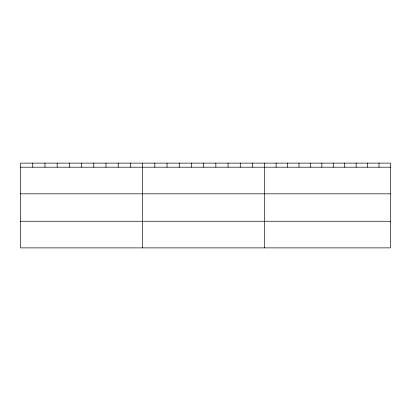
<?xml version="1.0" encoding="UTF-8"?>
<svg xmlns="http://www.w3.org/2000/svg" width="411" height="411" viewBox="0 0 411 411"><rect width="100%" height="100%" fill="white"/><g stroke="black" fill="none" stroke-linecap="round" stroke-linejoin="round"><path stroke-width="0.62" d="M390.45 193.822L390.45 163.121L20.55 163.121L20.55 247.879L390.45 247.879L390.45 193.822L20.55 193.822M20.55 167.2L390.45 167.2M20.55 221.257L390.45 221.257M379.019 163.121L379.019 167.2M367.583 163.121L367.583 167.2M356.152 163.121L356.152 167.2M344.716 163.121L344.716 167.2M333.285 163.121L333.285 167.2M321.849 163.121L321.849 167.2M310.418 163.121L310.418 167.2M298.982 163.121L298.982 167.2M287.551 163.121L287.551 167.2M276.115 163.121L276.115 167.2M264.684 163.121L264.684 247.879M252.477 163.121L252.477 167.2M240.271 163.121L240.271 167.2M228.064 163.121L228.064 167.2M215.857 163.121L215.857 167.2M203.65 163.121L203.65 167.2M191.444 163.121L191.444 167.2M179.237 163.121L179.237 167.2M167.03 163.121L167.03 167.2M154.824 163.121L154.824 167.2M142.617 163.121L142.617 247.879M130.41 163.121L130.41 167.2M118.204 163.121L118.204 167.2M105.997 163.121L105.997 167.2M93.79 163.121L93.79 167.2M81.584 163.121L81.584 167.2M69.377 163.121L69.377 167.2M57.17 163.121L57.17 167.2M44.963 163.121L44.963 167.2M32.757 163.121L32.757 167.2"/></g></svg>
